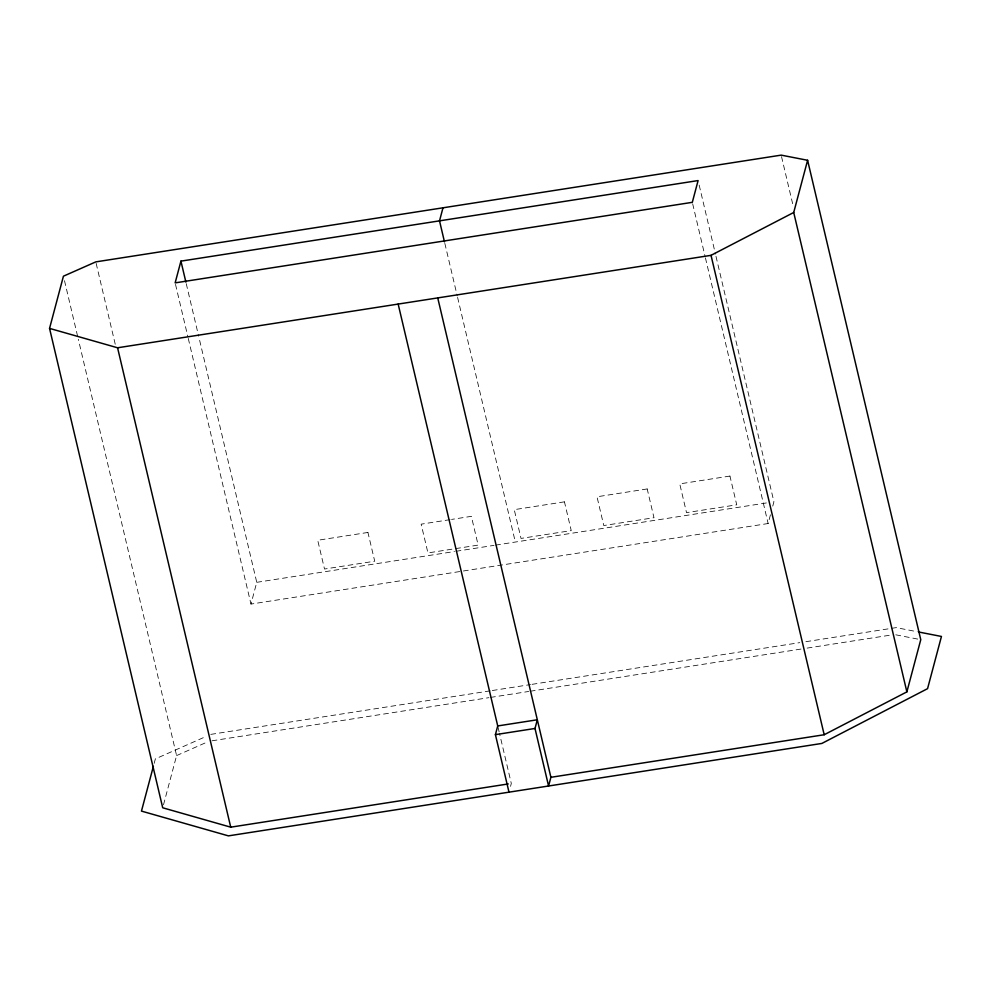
<?xml version="1.0" encoding="UTF-8"?>
<svg xmlns="http://www.w3.org/2000/svg" width="991" height="991" viewBox="0 0 991 991"><rect width="100%" height="100%" fill="white"/><g stroke="black" fill="none" stroke-linecap="round" stroke-linejoin="round"><path stroke-width="0.74" stroke-dasharray="4.96 3.72" d="M154.162 763.38L155.364 758.895L206.624 736.214M163.503 804.803L176.596 755.588L78.339 339.318M770.441 514.825L768.136 523.521L250.971 604.076L256.756 582.324L199.005 337.671M510.538 786.371L511.306 783.472L499.476 733.315M772.757 506.116L773.921 501.768L715.812 255.616M176.596 755.588L207.54 741.9M450.063 519.656L421.15 524.165L427.939 552.928L478.145 545.1L471.357 516.336L451.586 519.42M256.756 582.324L454.497 551.529M456.009 551.281L494.038 545.36M495.562 545.124L766.316 502.957M210.786 734.381L490.756 690.764M492.279 690.529L530.532 684.57M532.056 684.335L799.787 642.639M805.906 641.685L896.174 627.625L917.294 631.75M212.012 740.797L488.922 697.664M490.446 697.429L528.698 691.47M530.222 691.235L801.013 649.055M807.132 648.102L891.268 634.996M895.802 634.81L919.301 639.393M781.527 156.628L793.234 206.227M699.163 185.082L715.465 254.117M692.672 203.824L705.072 256.359M705.419 257.858L768.136 523.521M444.835 243.365L457.235 295.9M457.594 297.399L515.332 542.052M498.077 727.419L499.13 731.841M186.246 283.649L198.646 336.172M175.506 284.38L187.906 336.915M188.265 338.414L250.971 604.076M96.152 263.383L115.662 346.045M64.502 280.701L77.979 337.807M367.934 532.452L317.715 540.268L324.515 569.032L374.722 561.216L367.934 532.452M564.449 501.842L514.242 509.659L521.031 538.423L571.237 530.606L564.449 501.842M647.197 488.947L596.991 496.776L603.779 525.54L653.986 517.711L647.197 488.947M729.946 476.064L679.739 483.881L686.528 512.644L736.734 504.828L729.946 476.064"/><path stroke-width="1.49" d="M508.259 783.943L230.73 827.175L162.71 807.789L49.55 328.393L63.436 276.192L95.793 261.884L781.181 155.129L807.603 160.282L920.763 639.678L906.876 691.879L824.19 734.74L550.897 777.303L548.58 785.999L535.004 728.472L537.32 719.776L497.73 725.945L495.413 734.641L508.99 792.168M180.932 261.129L175.147 282.881L692.313 202.325L698.098 180.573L180.932 261.129L185.899 282.138M153.37 766.353L141.465 811.096L228.413 835.871L821.873 743.436L927.564 688.658L941.45 636.457L918.806 632.035M442.989 207.8L439.521 220.857L444.476 241.866M906.876 691.879L793.717 212.483L807.603 160.282M49.55 328.393L117.57 347.779L711.03 255.344L793.717 212.483M495.413 734.641L535.004 728.472M711.03 255.344L824.19 734.74M437.737 297.907L550.897 777.303M398.159 304.076L497.73 725.945M117.57 347.779L230.73 827.175"/></g></svg>
